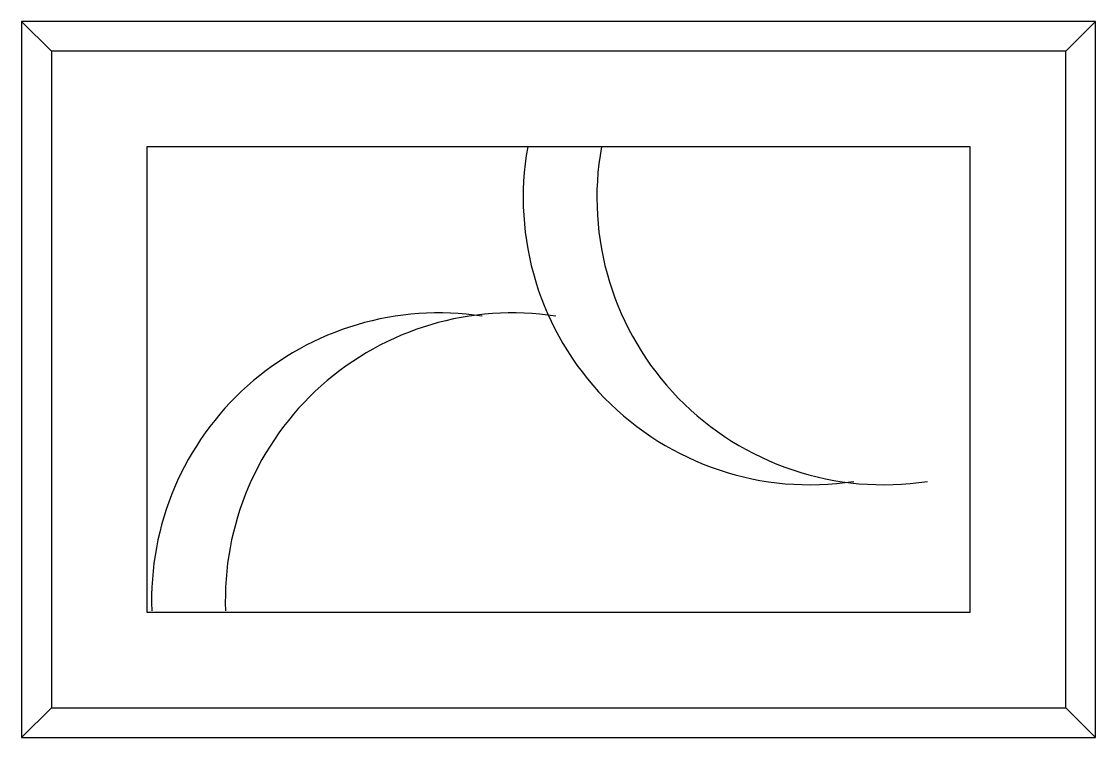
# Model space of a CAD drawing. Extents: x 26.08 to 27.2, y 37.31 to 38.06.
import ezdxf

# ---------------------------------------------------------------- set-up
doc = ezdxf.new("R2010")
doc.units = 0
doc.header["$LTSCALE"] = 0.5
doc.layers.get('0').update_dxf_attribs({"linetype": 'CONTINUOUS'})

msp = doc.modelspace()

# ---------------------------------------------------------------- linework, layer by layer
at = {"color": 0}
for p, q in [((27.2022, 38.0583), (26.0772, 38.0583)), ((26.0772, 38.0583), (26.0772, 37.3083)), ((26.1085, 38.027), (26.0772, 38.0583)), ((27.171, 38.027), (27.2022, 38.0583)), ((27.2022, 37.3083), (27.2022, 38.0583)), ((27.171, 38.027), (26.1085, 38.027)), ((26.1085, 38.027), (26.1085, 37.3395)), ((27.171, 37.3395), (27.171, 38.027)), ((27.071, 37.927), (26.2085, 37.927)), ((26.2085, 37.927), (26.2085, 37.4395)), ((27.071, 37.4395), (27.071, 37.927)), ((26.2085, 37.4395), (27.071, 37.4395)), ((26.1085, 37.3395), (26.0772, 37.3083)), ((26.1085, 37.3395), (27.171, 37.3395)), ((27.171, 37.3395), (27.2022, 37.3083)), ((26.0772, 37.3083), (27.2022, 37.3083))]:
    msp.add_line(p, q, dxfattribs=at)
for centre, start, end in [((26.9033, 37.8736), 169.7714, 278.7322), ((26.9805, 37.8736), 169.7714, 278.7322), ((26.5141, 37.4524), 81.2678, 182.2106), ((26.5913, 37.4524), 81.2678, 182.2106)]:
    msp.add_arc(centre, 0.3006, start, end, dxfattribs=at)

doc.saveas('drawing.dxf')
